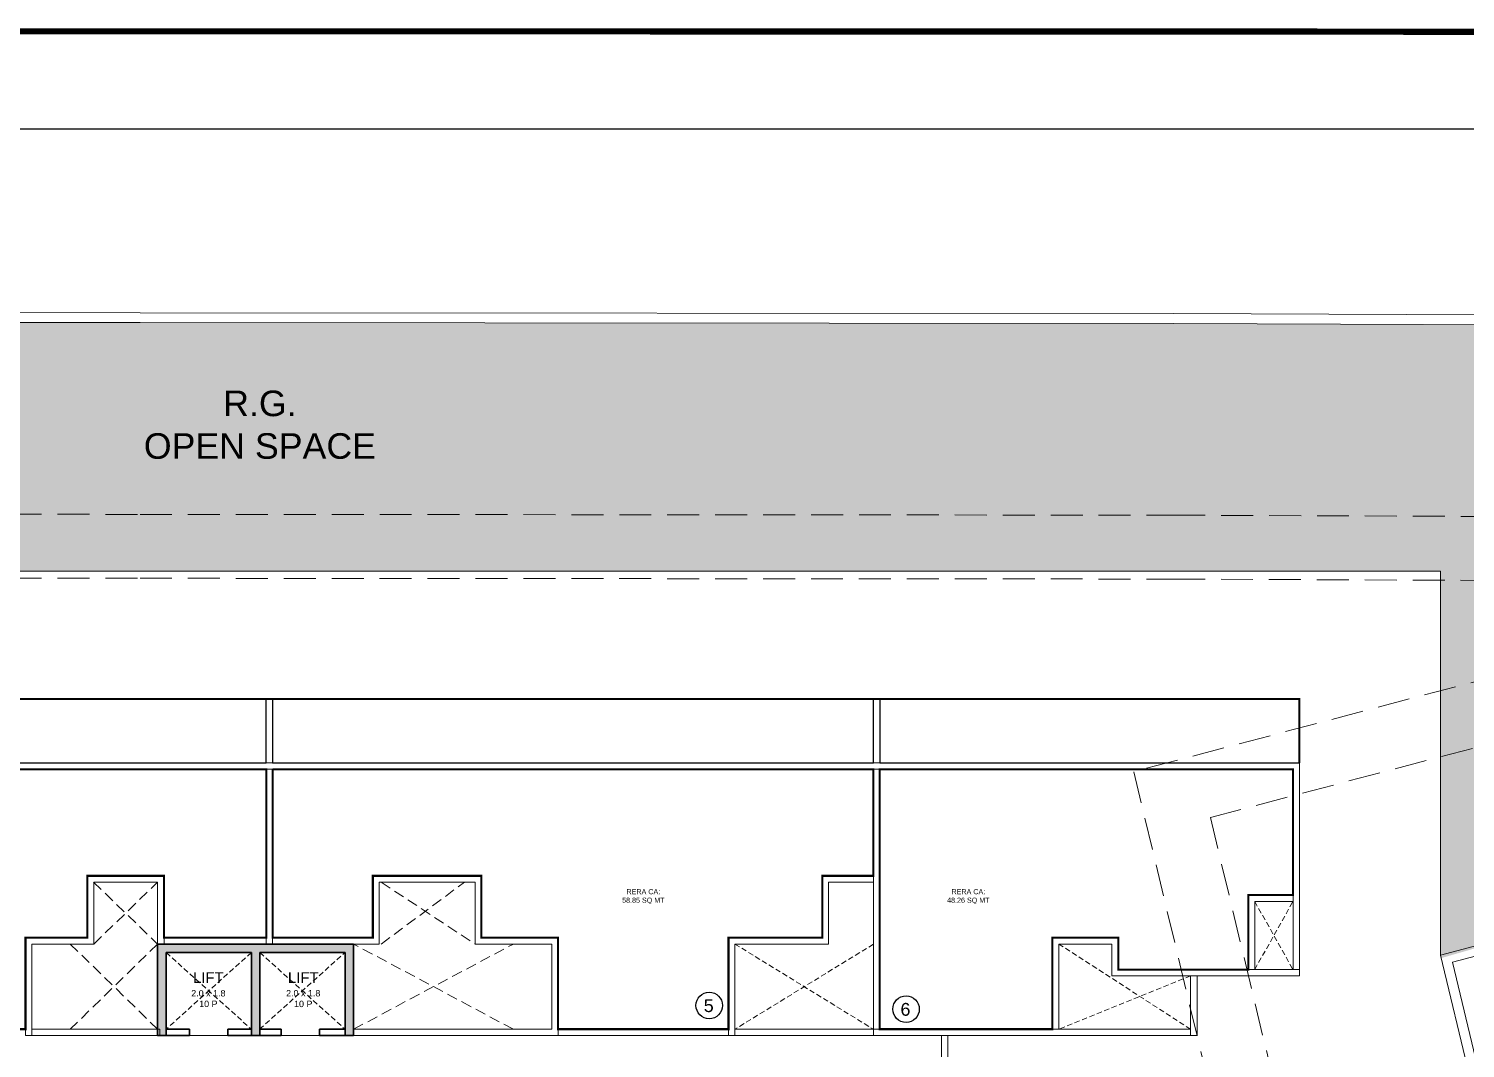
# Model space of a CAD drawing. Header units: inches. Extents: x 27644242 to 29005101, y -955243 to 216979.
# Drawn here: x 28740369 to 28774087, y -426765 to -402838 of the extents above; entities that cross this region are included whole.
import ezdxf

# ---------------------------------------------------------------- set-up
doc = ezdxf.new("R2010")
doc.units = ezdxf.units.IN
doc.header["$MEASUREMENT"] = 0
for name, pattern in [('01-Xref Col Podium Lvl-1$0$HIDDEN', [0.375, 0.25, -0.125]), ('DASHED2', [0.375, 0.25, -0.125]), ('HIDDEN', [0.375, 0.25, -0.125])]:
    doc.linetypes.add(name, pattern=pattern)
doc.layers.get('Defpoints').update_dxf_attribs({"color": 8})
for name, color, linetype, lineweight in [('AHC-A-COLUMN', 210, 'Continuous', 30), ('AHC-A-DUCT', 14, 'HIDDEN', 5), ('Columns', 1, 'Continuous', 25), ('ELEVATION', 40, 'Continuous', 13), ('FURN', 250, 'Continuous', 0), ('RVA Site Boundary', 17, 'Continuous', 15), ('WALL', 7, 'Continuous', 20)]:
    doc.layers.add(name, color=color, linetype=linetype, lineweight=lineweight)
doc.layers.add('HATCH', color=9, linetype='Continuous')
doc.layers.add('text', color=7, linetype='Continuous')
doc.styles.add('AMITS', font='arial.ttf')

# ---------------------------------------------------------------- blocks, each defined once
blk = doc.blocks.new('FFFF')
at = {"layer": 'Columns', "ltscale": 500, "transparency": 33554610}
h = blk.add_hatch(color=256, dxfattribs=at)
h.dxf.hatch_style = 1
h.paths.add_polyline_path([(27448525.24615743, -46437.56585687399), (27450525.24615743, -46437.56585687399), (27450525.24615743, -48237.56585687399), (27450525.24615743, -48387.56585687399), (27450725.24615743, -48387.56585687399), (27450725.24615743, -46237.56585687399), (27446125.24615743, -46237.56585687399), (27446125.24615743, -48387.56585687399), (27446325.24615743, -48387.56585687399), (27446325.24615743, -48237.56585687399), (27446325.24615743, -46437.56585687399), (27448325.24615743, -46437.56585687399), (27448325.24615743, -48237.56585687399), (27448325.24615743, -48387.56585687399), (27448525.24615743, -48387.56585687399), (27448525.24615743, -48237.56585687399), (27448519.53533646, -48237.56585687399), (27448525.24615743, -48232.44075227244)])
at = {"color": 8, "ltscale": 500}
for p, q in [((27446325.24615743, -46437.56585687399), (27448325.24615743, -48237.56585687399)), ((27448325.24615743, -46437.56585687399), (27446325.24615743, -48237.56585687399)), ((27448519.53533646, -48237.56585687399), (27450525.24615743, -46437.56585687399)), ((27448525.24615743, -46437.56585687399), (27450525.24615743, -48237.56585687399))]:
    blk.add_line(p, q, dxfattribs=at)
at = {"layer": 'AHC-A-COLUMN', "ltscale": 500}
for p, q in [((27446125.24615743, -48387.56585687399), (27446125.24615743, -46237.56585687399)), ((27446125.24615743, -46237.56585687399), (27450725.24615743, -46237.56585687399)), ((27446325.24615743, -46437.56585687399), (27448325.24615743, -46437.56585687399)), ((27446325.24615743, -48387.56585687399), (27446325.24615743, -46437.56585687399)), ((27448325.24615743, -48387.56585687399), (27448325.24615743, -46437.56585687399)), ((27450525.24615743, -46437.56585687399), (27448525.24615743, -46437.56585687399)), ((27448525.24615743, -48387.56585687399), (27448525.24615743, -46437.56585687399)), ((27450525.24615743, -48387.56585687399), (27450525.24615743, -46437.56585687399)), ((27450725.24615743, -48387.56585687399), (27450725.24615743, -46237.56585687399)), ((27446125.24615743, -48387.56585687399), (27446875.24615743, -48387.56585687399)), ((27446325.24615743, -48237.56585687399), (27446875.24615743, -48237.56585687399)), ((27446875.24615743, -48237.56585687399), (27446875.24615743, -48387.56585687399)), ((27447775.24615743, -48237.56585687399), (27447775.24615743, -48387.56585687399)), ((27447775.24615743, -48237.56585687399), (27448325.24615743, -48237.56585687399)), ((27447775.24615743, -48387.56585687399), (27449025.24615743, -48387.56585687399)), ((27448519.53533646, -48237.56585687399), (27449025.24615743, -48237.56585687399)), ((27449025.24615743, -48237.56585687399), (27449025.24615743, -48387.56585687399)), ((27449925.24615743, -48237.56585687399), (27449925.24615743, -48387.56585687399)), ((27449925.24615743, -48237.56585687399), (27450525.24615743, -48237.56585687399)), ((27449925.24615743, -48387.56585687399), (27450725.24615743, -48387.56585687399))]:
    blk.add_line(p, q, dxfattribs=at)
at = {"layer": 'FURN', "ltscale": 500}
blk.add_line((27446875.24615743, -48387.56585687399), (27449925.24615743, -48387.56585687399), dxfattribs=at)
at = {"layer": 'text', "ltscale": 100, "char_height": 300, "width": 1823.982881505042, "attachment_point": 1, "style": 'AMITS'}
for insert in [(27446404.42097889, -46901.19155707996), (27448631.11521077, -46901.19155707996)]:
    blk.add_mtext('\\pxqc;{\\H0.833333x;LIFT\\P\\H0.6x;2.0 x 1.8\\P10 P}', dxfattribs=dict(at, insert=insert))

msp = doc.modelspace()

# ---------------------------------------------------------------- hatches: boundary and pattern name
at = {"layer": 'HATCH', "ltscale": 500, "true_color": 0x1f7f00, "transparency": 33554508}
h = msp.add_hatch(color=86, dxfattribs=at)
h.dxf.hatch_style = 1
h.paths.add_polyline_path([(28779889.84879807, -422813.4157959981), (28786372.80867438, -421095.5707552881), (28789422.1788566, -420346.9351086152), (28792994.83358131, -419610.3617037753), (28793157.15561027, -419576.8430665293), (28793126.05553561, -419444.3387031279), (28790698.81822665, -409851.5811627129), (28767243.4883089, -409753.6061679521), (28742984.1393928, -409734.6306570932), (28728662.28132491, -409729.332307402), (28716553.18118771, -409765.0434666501), (28716553.18118771, -415567.6496490162), (28773507.89615536, -415567.6496490162), (28773507.89615536, -424652.8610378784)])

# ---------------------------------------------------------------- linework, layer by layer
at = {"layer": 'AHC-A-DUCT', "linetype": 'DASHED2', "ltscale": 1000}
for p, q in [((28741892.24311091, -422868.6013401565), (28743393.93671577, -424318.5634530936)), ((28741894.08962411, -424318.5089280881), (28743394.15387078, -422868.6013401565)), ((28748642.24321681, -422868.5929494553), (28750843.87461988, -424318.5944582092)), ((28748644.08973001, -424318.5005373867), (28750593.87315093, -422868.5911422588)), ((28743393.93671577, -424318.5641201148), (28741343.87343617, -426318.6199453509)), ((28741343.87343617, -424318.6013369379), (28743393.93671577, -426318.6385537642)), ((28751743.6592411, -426318.5837447948), (28747993.93671577, -424318.5934464004)), ((28747993.93671577, -426318.573126365), (28751743.6592411, -424318.6002693673))]:
    msp.add_line(p, q, dxfattribs=at)
at = {"layer": 'AHC-A-DUCT', "ltscale": 500}
for p, q in [((28769144.06338757, -424918.6115653776), (28770043.87450948, -423318.6005134679)), ((28769144.08408799, -423318.6005131234), (28770043.87450948, -424918.6115653776)), ((28756943.87451998, -424318.600035578), (28760193.87451998, -426318.6005159155)), ((28760193.87451974, -424324.0460279234), (28756943.87451998, -426318.6005159155)), ((28767641.04713732, -426318.6005159155), (28764544.09118823, -424318.6017831899)), ((28767641.04713732, -425068.6115653813), (28764544.09118823, -426318.6005159155))]:
    msp.add_line(p, q, dxfattribs=at)
at = {"layer": 'Defpoints', "linetype": 'Continuous', "const_width": 154.4264220221692}
msp.add_lwpolyline([(28798160.52801821, -402914.7716758186), (28798160.5280163, -477164.7716757888), (28689573.81143069, -477164.7716734791), (28689573.8114326, -402914.7716735164)], close=True, dxfattribs=at)
at = {"layer": 'Defpoints', "color": 6, "ltscale": 500}
msp.add_lwpolyline([(28689580.45462368, -453486.7552682777), (28798167.17120834, -453486.7552682777), (28798167.17120834, -405191.5592077089), (28689580.45462368, -405191.5592077089)], close=True, dxfattribs=at)
at = {"layer": 'Defpoints', "color": 3, "ltscale": 500}
for points in [[(28736243.87295907, -420068.5991027079), (28745944.44718784, -420068.5991027079), (28745944.44363091, -418568.5341927393), (28736243.86940214, -418568.5341927393)], [(28746093.98474548, -420069.5423446184), (28760193.8762982, -420069.5423446184), (28760193.87274127, -418569.4774346498), (28746093.98118855, -418569.4774346498)], [(28760343.8762982, -420069.5422294771), (28770193.87566327, -420069.5422294771), (28770193.87210634, -418569.4773195086), (28760343.87274127, -418569.4773195086)]]:
    msp.add_lwpolyline(points, close=True, dxfattribs=at)
at = {"layer": 'Defpoints', "ltscale": 500, "const_width": 50}
for points in [[(28736243.87295907, -420218.5991027079), (28745944.00030536, -420218.9087316671), (28745943.87422894, -424168.6599708255), (28743543.93012548, -424168.7526176721), (28743543.93012548, -422718.6013401565), (28741744.08962411, -422718.6013401565), (28741744.08962411, -424168.6013369379), (28740293.87343939, -424168.6013369379), (28740293.87343939, -426318.6013369416), (28736243.87295907, -426318.6013369416), (28736243.87295907, -420218.5991027079)], [(28746094.00030528, -420218.9135196809), (28760193.87451974, -420218.9135196809), (28760193.87451974, -422718.3518950886), (28758993.54286817, -422718.3518950886), (28758993.54286817, -424168.600035578), (28756793.87451998, -424168.600035578), (28756793.87451998, -426318.6005159192), (28752793.65714848, -426318.6005159192), (28752793.65714848, -424168.5944582092), (28750993.87453057, -424168.5944582092), (28750993.87453057, -422718.5992789), (28748444.08565682, -422718.5992789), (28748444.09058977, -424168.5634530935), (28746093.87423448, -424168.4884339708), (28746094.00031532, -420218.5991027079)], [(28760343.87451974, -426318.6005159155), (28760343.87451974, -420218.5991027079), (28770043.87447641, -420218.5989910347), (28770043.87447641, -423168.6005131234), (28768994.06516249, -423168.6005127792), (28768994.06516249, -424918.6115653813), (28765944.09113316, -424918.6115653813), (28765944.09113316, -424168.6017831899), (28764394.09118823, -424168.6017831899), (28764394.09118823, -426318.6005159155), (28760343.87451974, -426318.6005159155)]]:
    msp.add_lwpolyline(points, dxfattribs=at)
at = {"layer": 'ELEVATION', "ltscale": 500}
msp.add_lwpolyline([(28716553.18118771, -409738.986726723), (28716553.18118771, -415567.6496490162), (28773507.89615536, -415567.6496490162), (28773507.89615536, -424578.9077658292)], dxfattribs=at)
at = {"layer": 'ELEVATION', "ltscale": 500, "const_width": 50}
msp.add_lwpolyline([(28704343.88522076, -420068.6013143745), (28704343.88522076, -418568.6013143745), (28770193.8744574, -418568.3420835522), (28770193.87447468, -420068.6013143745)], dxfattribs=at)
at = {"layer": 'RVA Site Boundary', "ltscale": 500}
for points in [[(28728661.98472109, -409499.3321819378), (28742984.2718978, -409504.6306903793), (28767244.05862332, -409523.6065436868), (28790878.05915039, -409622.3278614398), (28793349.51627844, -419389.8478782548), (28793435.05909058, -419754.309892887)], [(28728661.98472109, -409499.3321819378), (28742984.2718978, -409504.6306903792), (28767244.05862332, -409523.6065436868), (28790878.05915039, -409622.3278614398), (28793349.51627844, -419389.8478782548), (28793435.05909058, -419754.309892887)]]:
    msp.add_lwpolyline(points, dxfattribs=at)
at = {"layer": 'RVA Site Boundary', "color": 5, "ltscale": 500}
for points in [[(28728661.98472109, -409499.3321819348), (28742984.2718978, -409504.6306903777), (28767244.05862332, -409523.6065436868), (28790878.05915039, -409622.32786144)], [(28790878.05915039, -409622.32786144), (28793349.51627844, -419389.8478782517), (28793435.05909058, -419754.3098928859), (28793041.31096544, -419835.6167903958), (28789472.83659184, -420571.328333207), (28786429.68825265, -421318.4364862671), (28779951.161366, -423035.1068799873), (28776603.4012075, -424000.0186929186), (28773783.96620686, -424743.9371195105), (28775090.30899854, -430194.1208673721), (28777208.3621166, -438902.8263346931), (28777553.86898632, -440219.0924601374), (28777564.28011409, -440273.2589477976), (28777427.02571353, -440247.8962120531), (28777067.56944671, -440181.4736069781), (28769049.43519343, -438235.0728524631), (28764436.03140502, -439714.5919427951), (28762589.14099054, -440196.9179679421), (28762074.19427054, -440242.695426323), (28755917.64113892, -440070.5129263965), (28750270.57416655, -440256.5171448407), (28749606.42462197, -440317.0354530332), (28742304.7855835, -440733.9337227797), (28734332.7851065, -441459.592602924)], [(28728662.28132491, -409729.332307402), (28742984.1393928, -409734.6306570933), (28767243.4883089, -409753.6061679522), (28790698.81822665, -409851.5811627129)], [(28776542.20482223, -423778.2941220533), (28773507.89615536, -424578.9077658294), (28774866.73332103, -430248.1029291482)]]:
    msp.add_lwpolyline(points, dxfattribs=at)
at = {"layer": 'RVA Site Boundary', "linetype": '01-Xref Col Podium Lvl-1$0$HIDDEN', "ltscale": 3000}
for points in [[(28728668.0844424, -414229.3347621958), (28742981.54707329, -414234.6300060078), (28767232.32997368, -414253.5988165828), (28787191.93058812, -414336.9718397927), (28787650.25315608, -416148.3222395026), (28785259.94736041, -416735.1542796132), (28778690.2550777, -418475.9815440365), (28775344.88424104, -419440.2046920834), (28768106.52558273, -421350.0725851093), (28770492.42658699, -431304.2737030206), (28771116.30225272, -433869.4357260249), (28768872.10574985, -433324.6573987368), (28763115.22134291, -435170.8908462151), (28761838.70663852, -435504.2599831087), (28755905.89057254, -435338.3348168663), (28749977.85868741, -435533.5935136555), (28749256.89763197, -435599.2885724029), (28741955.48243984, -436016.1740612995), (28733624.94700053, -436774.4689253459)], [(28728670.0188149, -415729.3355804604), (28742980.68296678, -415734.6297889793), (28767228.6105286, -415753.5963661264), (28782861.60408859, -415818.8967676772), (28778290.39050425, -417030.1701267159), (28774945.77738063, -417994.1748820941), (28766306.06872518, -420273.7941915359), (28769034.32434231, -431656.330627646), (28769076.75036021, -431830.771811841), (28768815.87019692, -431767.4431956523), (28762696.35980102, -433729.9708367287), (28761666.73286526, -433998.8638167446), (28755902.16417728, -433837.6440844572), (28749885.03136845, -434035.8376052458), (28749146.05397764, -434103.1743396448), (28741844.70977272, -434520.0557754178), (28733400.47402824, -435288.7003172344)]]:
    msp.add_lwpolyline(points, dxfattribs=at)
at = {"layer": 'text', "color": 1, "ltscale": 500}
for centre in [(28756342.08280678, -425760.3069228278), (28760960.12066073, -425846.340157571)]:
    msp.add_circle(centre, 311.4190134853125, dxfattribs=at)
at = {"layer": 'WALL', "ltscale": 500}
for p, q in [((28704343.88522604, -420068.5991027079), (28770193.87447468, -420068.5991027079)), ((28770193.8745103, -425068.6115643127), (28770193.87447468, -420068.5991027079)), ((28704493.88522604, -420218.5991027079), (28770043.87447641, -420218.5991027079)), ((28745943.869444, -424318.5634530935), (28745944.00031524, -420218.5991027079)), ((28746093.86944408, -424318.5634530935), (28746094.00031532, -420218.5991027079)), ((28760193.87451974, -426318.6005159155), (28760193.87451974, -420218.5991027079)), ((28760343.87451974, -426318.6005159155), (28760343.87451974, -420218.5991027079)), ((28770043.87453052, -424918.6115644617), (28770043.87447641, -420218.5991027079)), ((28752793.65714848, -426318.6005159155), (28756793.87451998, -426318.6005159192)), ((28752793.65714848, -426468.6005159155), (28756943.87451998, -426468.6005159193)), ((28761791.05096983, -426468.5885917835), (28761791.05096983, -427968.5779630746)), ((28761941.05096983, -426468.588688756), (28761941.05096983, -427968.5779630746))]:
    msp.add_line(p, q, dxfattribs=at)
for points in [[(28745943.98096026, -420069.5423444976), (28746093.98096164, -420069.5423444976), (28746093.97777363, -418569.4968238432), (28745943.97777226, -418569.4968238432)], [(28760193.87451775, -420068.5991027079), (28760343.87451912, -420068.5991027079), (28760343.87133112, -418568.5535820536), (28760193.87132974, -418568.5535820536)], [(28767641.04713732, -425068.6115653813), (28767641.04713732, -426468.6005159192), (28767791.04713732, -426468.6005159192), (28767791.04713732, -425068.6115653813)], [(28740443.87344261, -426468.6013369414), (28743447.36195426, -426468.6013369414), (28743447.36195426, -426318.6385537642), (28740443.87344261, -426318.6385537642)], [(28756943.87451998, -426468.6005159192), (28760193.87451998, -426468.6005159192), (28760193.87451998, -426318.6005159155), (28756943.87451998, -426318.6005159155)], [(28760193.87451998, -426468.6005159192), (28767641.04713732, -426468.6005159192), (28767641.04713732, -426318.6005159155), (28760193.87451998, -426318.6005159155)]]:
    msp.add_lwpolyline(points, close=True, dxfattribs=at)
for points in [[(28743543.93671563, -424318.5575213872), (28743543.86633113, -422718.6013401565), (28741744.08962411, -422718.6013401565), (28741744.08962411, -424168.6013369379), (28740293.87343939, -424168.6013369379), (28740293.87343939, -426468.6385537642), (28743393.93671577, -426468.6385537642)], [(28746093.87422919, -424168.6541802627), (28748444.09058977, -424168.5634530935), (28748444.08565682, -422718.5992789), (28750993.87453057, -422718.5992789), (28750993.87453057, -424168.5944582092), (28752793.65714848, -424168.5944582092), (28752793.65714848, -426468.6005159155), (28747993.95394418, -426468.6005159155)], [(28756793.87451998, -426468.6005159193), (28756793.87451998, -424168.600035578), (28758993.54286817, -424168.600035578), (28758993.54286817, -422718.3518950886), (28760193.87451974, -422718.3518950886)], [(28743393.93671577, -424318.5641201148), (28743393.87292971, -422868.6013401565), (28741894.08962411, -422868.6013401565), (28741894.08962411, -424318.6013369379), (28740443.87343939, -424318.6013369379), (28740443.87343939, -426318.6385537642), (28743393.93671577, -426318.6385537642)], [(28747993.95394418, -426318.5639373289), (28747993.95394418, -424318.5634530935), (28748594.09110009, -424318.5634530935), (28748594.08616714, -422868.5992789), (28750843.87453057, -422868.5992789), (28750843.87453057, -424318.5944582092), (28752643.65714848, -424318.5944582092), (28752643.65714848, -426318.6005159155), (28747993.95394418, -426318.6005159155)], [(28756943.87451998, -426468.6005159193), (28756943.87451998, -424318.600035578), (28759143.54286817, -424318.600035578), (28759143.54286817, -422868.3518950886), (28760193.87451974, -422868.3518950886)], [(28768994.06516191, -424918.608410247), (28768994.06516249, -423168.6005131234), (28770043.87450948, -423168.6005131234)], [(28769144.06516191, -424918.6084102963), (28769144.06516244, -423318.6005131234), (28770043.87450948, -423318.6005131234)], [(28743543.93012548, -424168.7526176721), (28745943.87422894, -424168.6599708255)], [(28764394.09118823, -426318.6005159155), (28764394.09118823, -424168.6017831899), (28765944.09113316, -424168.6017831899), (28765944.09113316, -424918.6115653813), (28770193.87450923, -424918.6115653813)], [(28764544.09118823, -426318.6005159155), (28764544.09118823, -424318.6017831899), (28765794.09113316, -424318.6017831899), (28765794.09113316, -425068.6115653813)], [(28765794.09113316, -425068.6115653813), (28770193.8745103, -425068.6115653813)]]:
    msp.add_lwpolyline(points, dxfattribs=at)

# ---------------------------------------------------------------- block references
at = {"layer": 'AHC-A-DUCT', "ltscale": 500}
msp.add_blockref('FFFF', (1297268.69055834, -378080.9975962195), dxfattribs=at)

# ---------------------------------------------------------------- texts
at = {"layer": 'text', "ltscale": 100, "style": 'AMITS'}
for s, insert, char_height, width, attachment_point in [('\\pxqc;R.G.\\POPEN SPACE', (28737584.73889705, -411330.1665852292), 600, 16420.0712127998, 1), ('\\pxqc;RERA CA: \\P58.85 SQ MT', (28755652.5204399, -423383.5042662822), 120, 1715.234679162502, 9), ('\\pxqc;RERA CA: \\P48.26 SQ MT', (28763280.89470929, -423383.5042662822), 120, 1715.234679162502, 9)]:
    msp.add_mtext(s, dxfattribs=dict(at, insert=insert, char_height=char_height, width=width, attachment_point=attachment_point))
at = {"layer": 'text', "color": 1, "ltscale": 100, "char_height": 300, "width": 744.9060423374176, "attachment_point": 1, "style": 'AMITS'}
for s, insert in [('\\pxqc;5', (28755956.1506552, -425615.8675015249)), ('\\pxqc;6', (28760574.18850915, -425701.900736268))]:
    msp.add_mtext(s, dxfattribs=dict(at, insert=insert))

doc.saveas('drawing.dxf')
